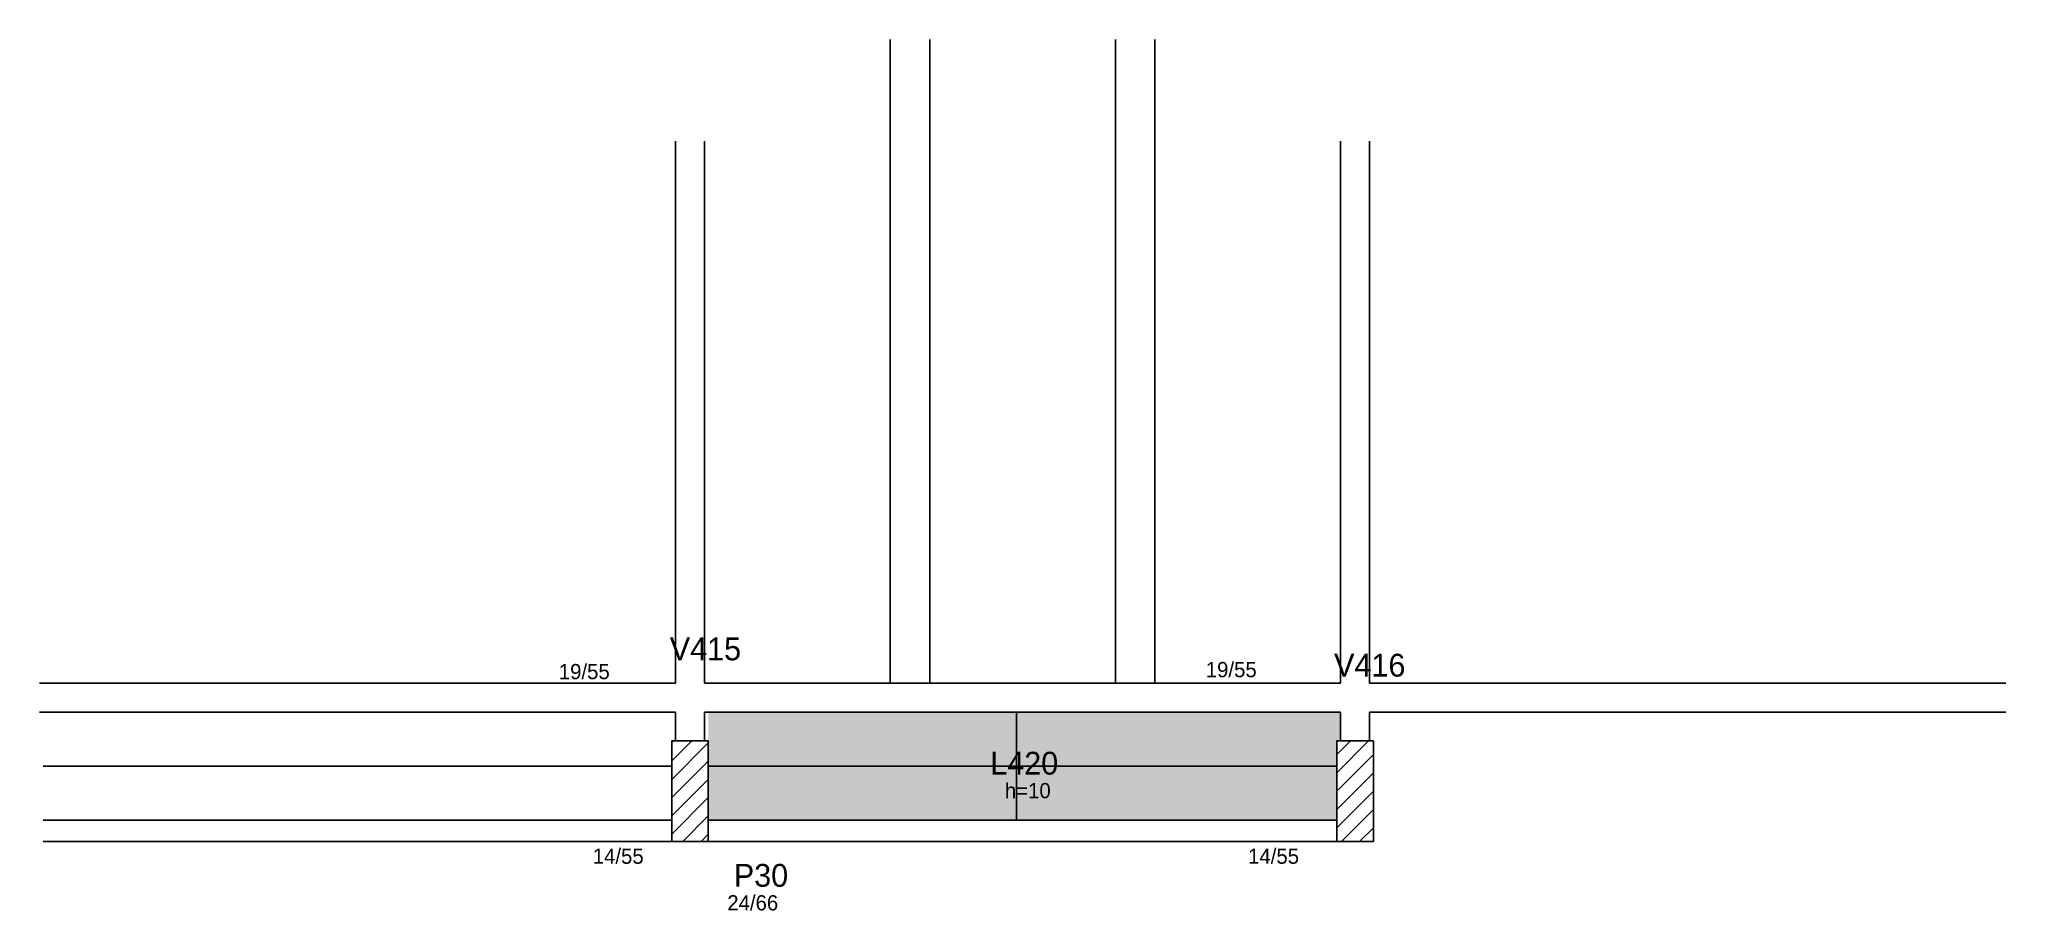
# Model space of a CAD drawing. Header units: metres. Extents: x 3304 to 4596, y 1441 to 2013.
import ezdxf

# ---------------------------------------------------------------- set-up
doc = ezdxf.new("R2010")
doc.units = ezdxf.units.M
for name, color, linetype in [('3', 7, 'Continuous'), ('4', 7, 'Continuous'), ('7', 7, 'Continuous'), ('Painéis', 7, 'Continuous'), ('REAPROVEITAMENTO', 7, 'Continuous')]:
    doc.layers.add(name, color=color, linetype=linetype)

msp = doc.modelspace()

# ---------------------------------------------------------------- hatches: boundary and pattern name
at = {"layer": 'REAPROVEITAMENTO'}
h = msp.add_hatch(color=7, dxfattribs=at)
h.dxf.hatch_style = 1
h.paths.add_polyline_path([(4159.3, 1552.1), (4156.8, 1552.1), (4156.8, 1552.1), (4157, 1500.1), (4157, 1500.1), (3744, 1500.1), (3744, 1500.1), (3744, 1571.1), (3744, 1571.1), (4159.5, 1571.1), (4159.5, 1571.1), (4159.3, 1552.1)])

# ---------------------------------------------------------------- linework, layer by layer
at = {"layer": '3', "color": 7, "lineweight": 25}
for p, q in [((3720, 1539), (3733.1, 1552.1)), ((3720, 1551), (3721.1, 1552.1)), ((3720, 1526.9), (3744, 1550.9)), ((4157, 1531.2), (4177.9, 1552.1)), ((4157, 1543.2), (4165.9, 1552.1)), ((3720, 1514.9), (3744, 1538.9)), ((4157, 1519.2), (4181, 1543.2)), ((3720, 1502.9), (3744, 1526.9)), ((4157, 1507.1), (4181, 1531.1)), ((3720, 1490.9), (3744, 1514.9)), ((4157, 1495.1), (4181, 1519.1)), ((3727.2, 1486.1), (3744, 1502.9)), ((4160, 1486.1), (4181, 1507.1)), ((3739.3, 1486.1), (3744, 1490.8)), ((4172, 1486.1), (4181, 1495.1))]:
    msp.add_line(p, q, dxfattribs=at)
for points in [[(3722.5, 1946.1), (3722.5, 1590.1)], [(3741.5, 1590.1), (3741.5, 1946.1)], [(4159.5, 1946.1), (4159.5, 1590.1)], [(4178.5, 1590.1), (4178.5, 1946.1)], [(3722.5, 1590.1), (3304.5, 1590.1)], [(4159.5, 1590.1), (3741.5, 1590.1)], [(4596.5, 1590.1), (4178.5, 1590.1)], [(3304.5, 1571.1), (3722.5, 1571.1)], [(3722.5, 1571.1), (3722.5, 1552.1)], [(3741.5, 1571.1), (4159.5, 1571.1)], [(3741.5, 1552.1), (3741.5, 1571.1)], [(4159.5, 1571.1), (4159.5, 1552.1)], [(4178.5, 1571.1), (4596.5, 1571.1)], [(4178.5, 1552.1), (4178.5, 1571.1)], [(3720, 1500.1), (3307, 1500.1)], [(4157, 1500.1), (3744, 1500.1)], [(3307, 1486.1), (3720, 1486.1)], [(3744, 1486.1), (4157, 1486.1)]]:
    msp.add_lwpolyline(points, dxfattribs=at)
at = {"layer": '7', "color": 7, "lineweight": 25}
for points in [[(3720, 1486.1), (3744, 1486.1), (3744, 1552.1), (3720, 1552.1), (3720, 1486.1)], [(4157, 1486.1), (4181, 1486.1), (4181, 1552.1), (4157, 1552.1), (4157, 1486.1)]]:
    msp.add_lwpolyline(points, dxfattribs=at)
at = {"layer": 'Painéis', "color": 7, "lineweight": 25}
for p, q in [((3863.5, 2013.1), (3863.5, 1590.1)), ((3889.5, 2013.1), (3889.5, 1590.1)), ((4011.5, 2013.1), (4011.5, 1590.1)), ((4037.5, 2013.1), (4037.5, 1590.1)), ((3946.5, 1500.1), (3946.5, 1571.1)), ((3307, 1535.6), (3720, 1535.6)), ((3744, 1535.6), (4157, 1535.6))]:
    msp.add_line(p, q, dxfattribs=at)

# ---------------------------------------------------------------- texts
at = {"layer": '3', "color": 7, "lineweight": 25}
for s, p in [('19/55', (3645.8, 1592.7)), ('19/55', (4070.9, 1594)), ('h=10', (3938.9, 1514.5)), ('14/55', (3668.1, 1471.4)), ('14/55', (4098.7, 1471.4)), ('24/66', (3756.5, 1440.8))]:
    msp.add_text(s, height=10, dxfattribs=at).set_placement(p)
at = {"layer": '4', "color": 7, "lineweight": 25}
for s, p in [('V415', (3718.7, 1605.1)), ('V416', (4155.2, 1594.4)), ('L420', (3929.3, 1530)), ('P30', (3760.8, 1456.3))]:
    msp.add_text(s, height=15, dxfattribs=at).set_placement(p)

doc.saveas('drawing.dxf')
